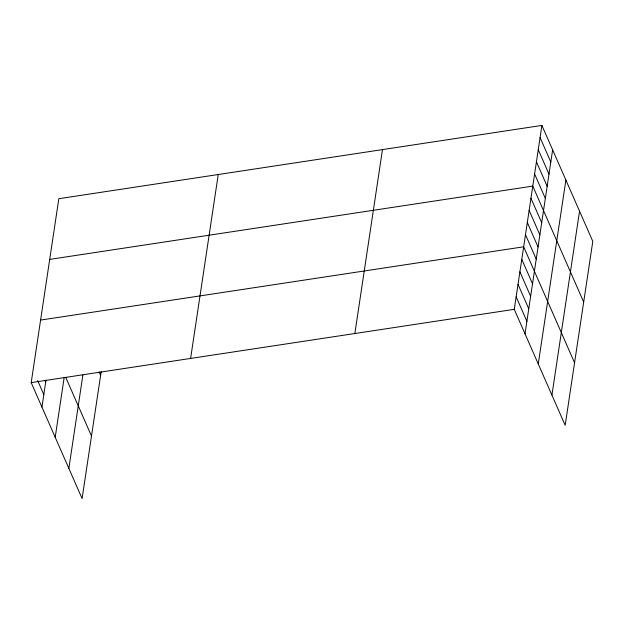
<?xml version="1.0" encoding="UTF-8"?>
<svg xmlns="http://www.w3.org/2000/svg" width="624" height="624" viewBox="0 0 624 624"><rect width="100%" height="100%" fill="white"/><g stroke="black" fill="none" stroke-linecap="round" stroke-linejoin="round"><path stroke-width="0.94" d="M101.174 371.623L82.103 498.584L31.2 382.621L58.828 198.705L541.897 125.416L592.8 241.379L565.172 425.295L514.27 309.332L541.897 125.416M41.941 407.09L45.989 380.156M55.193 437.284L64.155 377.637M68.851 468.39L82.875 375.047M190.609 358.433L218.244 174.517M354.853 333.52L382.481 149.596M525.01 333.801L552.638 149.885M538.262 363.995L565.89 180.079M551.92 395.101L579.548 211.185M49.709 259.397L532.779 186.108L583.682 302.071M40.591 320.089L523.661 246.8L574.564 362.762M31.2 382.621L514.27 309.332M540.072 137.553L550.813 162.022M538.247 149.69L548.987 174.158M536.422 161.834L547.17 186.303M534.604 173.971L545.345 198.44M530.954 198.245L541.694 222.713M529.129 210.382L539.869 234.858M527.311 222.526L538.052 246.995M525.486 234.663L536.227 259.132M521.781 259.311L532.522 283.78M519.901 271.814L530.642 296.283M518.021 284.318L528.762 308.794M516.142 296.829L526.89 321.298M99.146 372.005L100.612 375.359M65.731 377.341L91.502 436.051M44.936 380.328L45.7 382.075M37.682 380.601L43.82 394.586"/></g></svg>
